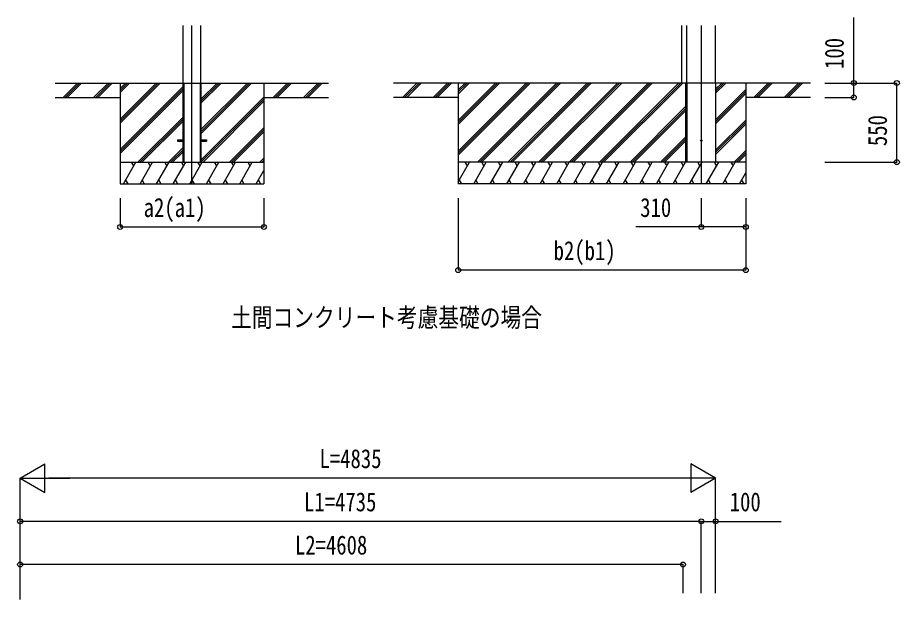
# Model space of a CAD drawing. Units: millimetres, scale not verified. Extents: x -16820 to 16820, y -11880 to 11880.
# Drawn here: x 623 to 6752, y -4172 to -131 of the extents above; entities that cross this region are included whole.
import ezdxf
from ezdxf.enums import TextEntityAlignment as Align

# ---------------------------------------------------------------- set-up
doc = ezdxf.new("R2010")
doc.units = ezdxf.units.MM
doc.header["$LTSCALE"] = 50
for name, color, linetype in [('0-2_USER1', 3, 'Continuous'), ('0-3_YKK_12', 2, 'Continuous'), ('0-5_YKK_A1', 4, 'Continuous'), ('0-6_YKK_D', 6, 'Continuous')]:
    doc.layers.add(name, color=color, linetype=linetype)
doc.styles.add('ＭＳ ゴシック', font='')
doc.styles.get('ＭＳ ゴシック').set_extended_font_data('MS Gothic')

msp = doc.modelspace()

# ---------------------------------------------------------------- linework, layer by layer
at = {"layer": '0-3_YKK_12'}
for p, q in [((1835.08, -1285), (1835.08, -185)), ((5375.08, -185), (5375.08, -1285))]:
    msp.add_line(p, q, dxfattribs=at)
at = {"layer": '0-5_YKK_A1'}
for p, q in [((1772.58, -1135), (1772.58, -185)), ((1897.58, -1135), (1897.58, -185)), ((5240.08, -585), (5240.08, -185)), ((5275.08, -585), (5275.08, -185)), ((5475.08, -585), (5475.08, -185)), ((885.08, -585), (1772.58, -585)), ((939.41, -685), (1039.41, -585)), ((953.55, -685), (1053.55, -585)), ((967.7, -685), (1067.7, -585)), ((1151.54, -685), (1251.54, -585)), ((1165.69, -685), (1265.69, -585)), ((1179.83, -685), (1279.83, -585)), ((1335.08, -585), (1335.08, -1285)), ((1599.05, -585), (1335.08, -848.97)), ((1386.92, -585), (1335.08, -636.84)), ((1584.91, -585), (1335.08, -834.83)), ((1613.19, -585), (1335.08, -863.11)), ((1372.78, -585), (1335.08, -622.7)), ((1401.06, -585), (1335.08, -650.98)), ((1772.58, -609.46), (1335.08, -1046.96)), ((1772.58, -585), (1897.58, -585)), ((1774.28, -585), (1774.28, -1135)), ((1777.78, -585), (1777.78, -1135)), ((1892.38, -585), (1892.38, -1135)), ((1895.88, -585), (1895.88, -1135)), ((1897.58, -585), (2785.08, -585)), ((2235.45, -585), (1897.58, -922.87)), ((2023.32, -585), (1897.58, -710.74)), ((2221.31, -585), (1897.58, -908.73)), ((2249.59, -585), (1897.58, -937.01)), ((2009.17, -585), (1897.58, -696.59)), ((2037.46, -585), (1897.58, -724.88)), ((2335.08, -585), (2335.08, -1285)), ((2499.1, -585), (2399.1, -685)), ((2513.24, -585), (2413.24, -685)), ((2527.38, -585), (2427.38, -685)), ((2711.23, -585), (2611.23, -685)), ((2725.37, -585), (2625.37, -685)), ((2739.51, -585), (2639.51, -685)), ((6135.08, -585), (3235.08, -585)), ((3399.1, -585), (3299.1, -685)), ((3413.24, -585), (3313.24, -685)), ((3427.38, -585), (3327.38, -685)), ((3611.23, -585), (3511.23, -685)), ((3625.37, -585), (3525.37, -685)), ((3639.51, -585), (3539.51, -685)), ((3685.08, -585), (3685.08, -1285)), ((4171.45, -585), (3685.08, -1071.37)), ((3959.32, -585), (3685.08, -859.24)), ((3747.18, -585), (3685.08, -647.1)), ((4157.31, -585), (3685.08, -1057.23)), ((4185.59, -585), (3685.08, -1085.51)), ((3945.17, -585), (3685.08, -845.09)), ((3973.46, -585), (3685.08, -873.38)), ((3733.04, -585), (3685.08, -632.96)), ((3761.33, -585), (3685.08, -661.25)), ((4369.44, -585), (3819.44, -1135)), ((4383.58, -585), (3833.58, -1135)), ((4397.72, -585), (3847.72, -1135)), ((4581.57, -585), (4031.57, -1135)), ((4595.71, -585), (4045.71, -1135)), ((4609.85, -585), (4059.85, -1135)), ((4793.7, -585), (4243.7, -1135)), ((4807.84, -585), (4257.84, -1135)), ((4821.99, -585), (4271.99, -1135)), ((5005.83, -585), (4455.83, -1135)), ((5019.98, -585), (4469.98, -1135)), ((5034.12, -585), (4484.12, -1135)), ((5217.97, -585), (4667.97, -1135)), ((5232.11, -585), (4682.11, -1135)), ((5246.25, -585), (4696.25, -1135)), ((5266.08, -585), (5266.08, -1135)), ((5275.08, -585), (5275.08, -1135)), ((5475.08, -585), (5475.08, -1135)), ((5531.92, -585), (5475.08, -641.84)), ((5517.78, -585), (5475.08, -627.7)), ((5546.06, -585), (5475.08, -655.98)), ((5685.08, -585), (5685.08, -1285)), ((5739.41, -685), (5839.41, -585)), ((5753.55, -685), (5853.55, -585)), ((5767.7, -685), (5867.7, -585)), ((5951.54, -685), (6051.54, -585)), ((5965.69, -685), (6065.69, -585)), ((5979.83, -685), (6079.83, -585)), ((1772.58, -623.6), (1335.08, -1061.1)), ((1772.58, -637.75), (1335.08, -1075.25)), ((5685.08, -629.83), (5475.08, -839.83)), ((5685.08, -643.97), (5475.08, -853.97)), ((5685.08, -658.11), (5475.08, -868.11)), ((885.08, -685), (1335.08, -685)), ((2335.08, -683.36), (1897.58, -1120.86)), ((2335.08, -697.5), (1897.58, -1135)), ((2335.08, -711.64), (1911.72, -1135)), ((2335.08, -685), (2785.08, -685)), ((3685.08, -685), (3235.08, -685)), ((6135.08, -685), (5685.08, -685)), ((5266.08, -749.02), (4880.1, -1135)), ((5266.08, -763.16), (4894.24, -1135)), ((5266.08, -777.3), (4908.38, -1135)), ((1772.58, -821.59), (1459.17, -1135)), ((1772.58, -835.74), (1473.32, -1135)), ((1772.58, -849.88), (1487.46, -1135)), ((5685.08, -841.96), (5475.08, -1051.96)), ((5685.08, -856.1), (5475.08, -1066.1)), ((2335.08, -895.49), (2095.57, -1135)), ((2335.08, -909.63), (2109.71, -1135)), ((5685.08, -870.25), (5475.08, -1080.25)), ((1735.08, -980.5), (1735.08, -989.5)), ((1735.08, -980.5), (1772.58, -980.5)), ((1897.58, -980.5), (1935.08, -980.5)), ((1935.08, -980.5), (1935.08, -989.5)), ((2335.08, -923.77), (2123.85, -1135)), ((5266.08, -961.15), (5092.23, -1135)), ((5266.08, -975.29), (5106.37, -1135)), ((1772.58, -1033.73), (1671.31, -1135)), ((1735.08, -989.5), (1772.58, -989.5)), ((1897.58, -989.5), (1935.08, -989.5)), ((5266.08, -989.43), (5120.51, -1135)), ((1772.58, -1047.87), (1685.45, -1135)), ((1772.58, -1062.01), (1699.59, -1135)), ((5685.08, -1054.09), (5604.17, -1135)), ((5685.08, -1068.24), (5618.32, -1135)), ((5685.08, -1082.38), (5632.46, -1135)), ((1335.08, -1135), (2335.08, -1135)), ((1358.2, -1285), (1444.8, -1135)), ((1429.8, -1160.98), (1414.8, -1135)), ((1473.67, -1285), (1560.27, -1135)), ((1545.27, -1160.98), (1530.27, -1135)), ((1589.14, -1285), (1675.74, -1135)), ((1660.74, -1160.98), (1645.74, -1135)), ((1704.61, -1285), (1791.21, -1135)), ((1776.21, -1160.98), (1761.21, -1135)), ((1820.08, -1285), (1906.68, -1135)), ((1891.68, -1160.98), (1876.68, -1135)), ((1935.55, -1285), (2022.15, -1135)), ((2007.15, -1160.98), (1992.15, -1135)), ((2051.02, -1285), (2137.62, -1135)), ((2107.62, -1135), (2122.62, -1160.98)), ((2166.49, -1285), (2253.09, -1135)), ((2223.09, -1135), (2238.09, -1160.98)), ((2335.08, -1107.62), (2307.7, -1135)), ((2335.08, -1121.76), (2321.84, -1135)), ((5685.08, -1135), (3685.08, -1135)), ((3685.08, -1271.93), (3764.14, -1135)), ((3749.14, -1160.98), (3734.14, -1135)), ((3793.01, -1285), (3879.61, -1135)), ((3864.61, -1160.98), (3849.61, -1135)), ((3908.48, -1285), (3995.08, -1135)), ((3980.08, -1160.98), (3965.08, -1135)), ((4023.95, -1285), (4110.55, -1135)), ((4095.55, -1160.98), (4080.55, -1135)), ((4139.42, -1285), (4226.02, -1135)), ((4211.02, -1160.98), (4196.02, -1135)), ((4254.89, -1285), (4341.49, -1135)), ((4326.49, -1160.98), (4311.49, -1135)), ((4370.36, -1285), (4456.96, -1135)), ((4426.96, -1135), (4441.96, -1160.98)), ((4485.83, -1285), (4572.43, -1135)), ((4542.43, -1135), (4557.43, -1160.98)), ((4601.3, -1285), (4687.9, -1135)), ((4657.9, -1135), (4672.9, -1160.98)), ((4716.77, -1285), (4803.37, -1135)), ((4788.37, -1160.98), (4773.37, -1135)), ((4832.24, -1285), (4918.84, -1135)), ((4903.84, -1160.98), (4888.84, -1135)), ((4947.71, -1285), (5034.31, -1135)), ((5004.31, -1135), (5019.31, -1160.98)), ((5063.18, -1285), (5149.78, -1135)), ((5119.78, -1135), (5134.78, -1160.98)), ((5178.65, -1285), (5265.25, -1135)), ((5235.25, -1135), (5250.25, -1160.98)), ((5475.08, -1135), (5266.08, -1135)), ((5294.12, -1285), (5380.72, -1135)), ((5365.72, -1160.98), (5350.72, -1135)), ((5409.59, -1285), (5496.19, -1135)), ((5481.19, -1160.98), (5466.19, -1135)), ((5525.06, -1285), (5611.66, -1135)), ((5581.66, -1135), (5596.66, -1160.98)), ((2281.96, -1285), (2335.08, -1192.99)), ((5640.53, -1285), (5685.08, -1207.83)), ((1335.08, -1285), (2335.08, -1285)), ((1373.2, -1259.02), (1388.2, -1285)), ((1488.67, -1259.02), (1503.67, -1285)), ((1604.14, -1259.02), (1619.14, -1285)), ((1719.61, -1259.02), (1734.61, -1285)), ((1835.08, -1259.02), (1850.08, -1285)), ((1950.55, -1259.02), (1965.55, -1285)), ((2066.02, -1259.02), (2081.02, -1285)), ((2181.49, -1259.02), (2196.49, -1285)), ((2296.96, -1259.02), (2311.96, -1285)), ((5685.08, -1285), (3685.08, -1285)), ((3692.53, -1259.02), (3707.53, -1285)), ((3808, -1259.02), (3823, -1285)), ((3923.48, -1259.02), (3938.47, -1285)), ((4038.95, -1259.02), (4053.95, -1285)), ((4154.42, -1259.02), (4169.42, -1285)), ((4269.89, -1259.02), (4284.88, -1285)), ((4385.36, -1259.02), (4400.35, -1285)), ((4500.83, -1259.02), (4515.82, -1285)), ((4616.3, -1259.02), (4631.29, -1285)), ((4731.77, -1259.02), (4746.77, -1285)), ((4847.24, -1259.02), (4862.24, -1285)), ((4962.71, -1259.02), (4977.7, -1285)), ((5078.18, -1259.02), (5093.17, -1285)), ((5193.65, -1259.02), (5208.64, -1285)), ((5309.12, -1259.02), (5324.12, -1285)), ((5424.59, -1259.02), (5439.59, -1285)), ((5540.06, -1259.02), (5555.05, -1285)), ((5655.53, -1259.02), (5670.52, -1285))]:
    msp.add_line(p, q, dxfattribs=at)
msp.add_circle((5375.08, -985), 4.5, dxfattribs=at)
at = {"layer": '0-6_YKK_D'}
for p, q in [((6235.08, -585), (6736.08, -585)), ((6235.08, -585), (6436.08, -585)), ((6735.08, -1135), (6735.08, -585)), ((6235.08, -685), (6436.08, -685)), ((6235.08, -1135), (6736.08, -1135)), ((1335.08, -1385), (1335.08, -1586)), ((2335.08, -1385), (2335.08, -1586)), ((3685.08, -1385), (3685.08, -1886)), ((5375.08, -1385), (5375.08, -1586)), ((5685.08, -1385), (5685.08, -1586)), ((5685.08, -1385), (5685.08, -1886)), ((1335.08, -1585), (2335.08, -1585)), ((5685.08, -1885), (3685.08, -1885)), ((640.08, -3330), (813.28, -3230)), ((813.28, -3430), (813.28, -3230)), ((5475.08, -3330), (5301.87, -3230)), ((5301.87, -3230), (5301.87, -3430)), ((640.08, -4171.96), (640.08, -3329)), ((640.08, -3330), (813.28, -3430)), ((640.08, -3330), (986.49, -3330)), ((5275.08, -3330), (840.08, -3330)), ((5475.08, -3330), (5128.67, -3330)), ((5475.08, -3330), (5301.87, -3430)), ((5475.08, -4130), (5475.08, -3329)), ((640.08, -4171.96), (640.08, -3629)), ((5375.08, -3630), (640.08, -3630)), ((5375.08, -4130), (5375.08, -3629)), ((5375.08, -4130), (5375.08, -3629)), ((5475.08, -4130), (5475.08, -3629)), ((640.08, -4171.96), (640.08, -3929)), ((5248.33, -3930), (640.08, -3930)), ((5248.33, -4130), (5248.33, -3929))]:
    msp.add_line(p, q, dxfattribs=at)
for points in [[(6435.08, -685), (6435.08, -585), (6435.08, -130.6)], [(5685.08, -1585), (5375.08, -1585), (4920.68, -1585)], [(5375.08, -3630), (5475.08, -3630), (5929.48, -3630)]]:
    msp.add_lwpolyline(points, dxfattribs=at)
for centre in [(6435.08, -585), (6735.08, -585), (6435.08, -685), (6735.08, -1135), (1335.08, -1585), (2335.08, -1585), (5375.08, -1585), (5685.08, -1585), (3685.08, -1885), (5685.08, -1885), (640.08, -3630), (5375.08, -3630), (5375.08, -3630), (5475.08, -3630), (640.08, -3930), (5248.33, -3930)]:
    msp.add_circle(centre, 17, dxfattribs=at)

# ---------------------------------------------------------------- texts
at = {"layer": '0-2_USER1', "style": 'ＭＳ ゴシック', "width": 0.8}
msp.add_text('土間コンクリート考慮基礎の場合', height=132, dxfattribs=at).set_placement((2107, -2319), align=Align.BOTTOM_LEFT)
at = {"layer": '0-6_YKK_D', "style": 'ＭＳ ゴシック', "width": 0.8}
for s, p in [('100', (6405.08, -487)), ('550', (6705.08, -1023.2))]:
    msp.add_text(s, height=132, rotation=90, dxfattribs=at).set_placement(p, align=Align.BOTTOM_LEFT)
for s, p in [('a2(a1)', (1499.08, -1555)), ('310', (4950.68, -1555)), ('b2(b1)', (4349.08, -1855)), ('L=4835', (2721.58, -3300)), ('L1=4735', (2613.98, -3600)), ('100', (5573.08, -3600)), ('L2=4608', (2550.6, -3900))]:
    msp.add_text(s, height=132, dxfattribs=at).set_placement(p, align=Align.BOTTOM_LEFT)

doc.saveas('drawing.dxf')
